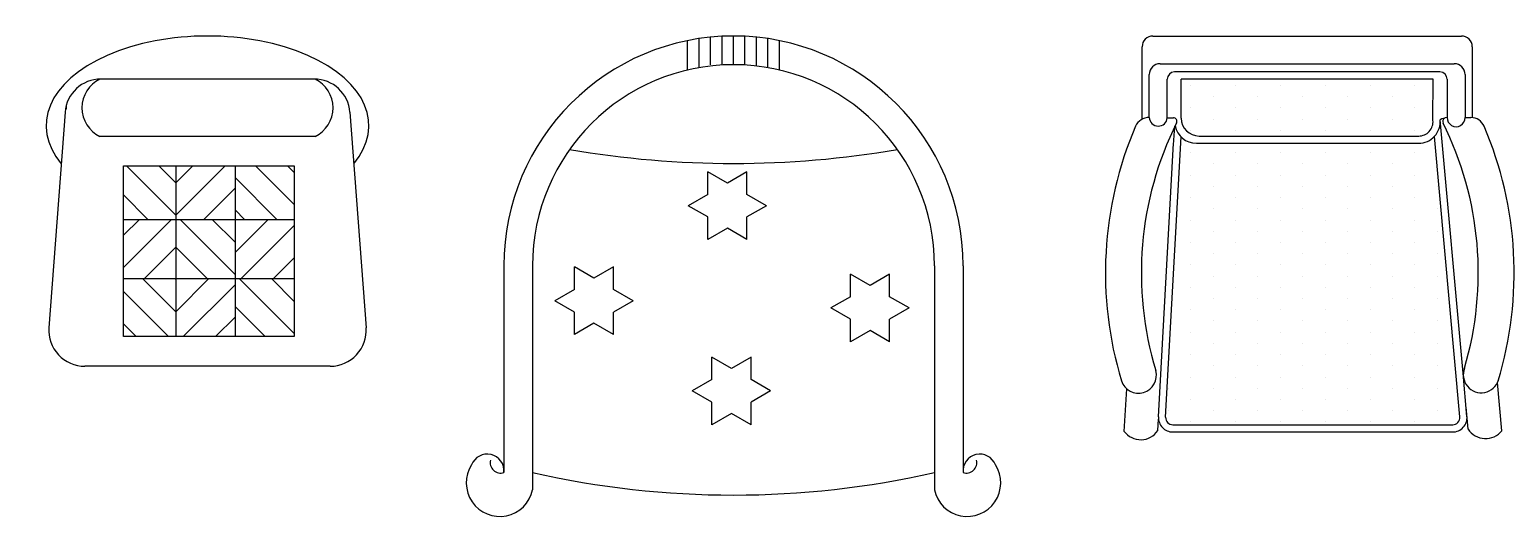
# Model space of a CAD drawing. Header units: inches. Extents: x 3.4 to 45.9, y 14.3 to 39.1.
# Drawn here: x 7.949 to 10.007, y 17.42 to 18.098 of the extents above; entities that cross this region are included whole.
import ezdxf

# ---------------------------------------------------------------- set-up
doc = ezdxf.new("R2010")
doc.units = ezdxf.units.IN
doc.header["$MEASUREMENT"] = 0
doc.layers.add('4', color=4, linetype='Continuous')

msp = doc.modelspace()

# ---------------------------------------------------------------- hatches: boundary and pattern name
at = {"layer": '4'}
h = msp.add_hatch(dxfattribs=at)
h.set_pattern_fill('ANSI31', color=256, scale=0.01, angle=360, style=0)
h.set_pattern_definition([(44.99999999999994, (1.21535864163187, 22.62168397568616), (-0.02245064030267288, 0.02245064030267289), [])])
h.paths.add_polyline_path([(8.317714424505798, 17.75123397569855), (8.317714424505798, 17.83378397569044), (8.235164424572108, 17.83378397569044), (8.235164424572108, 17.75123397569855)])
h.paths.add_polyline_path([(8.235164424572108, 17.75123397569855), (8.152614424638418, 17.75123397569855), (8.152614424638418, 17.67038084523387), (8.235164424572108, 17.67038084523387)])
h.paths.add_polyline_path([(8.152614424638418, 17.90850584523736), (8.152614424638418, 17.83378397569044), (8.235164424572108, 17.83378397569044), (8.235164424572108, 17.90850584523736)])
h.paths.add_polyline_path([(8.079589424589617, 17.83378397569044), (8.079589424589617, 17.75123397569855), (8.152614424638418, 17.75123397569855), (8.152614424638418, 17.83378397569044)])
h = msp.add_hatch(dxfattribs=at)
h.set_pattern_fill('ANSI31', color=256, scale=0.01, angle=270, style=0)
h.set_pattern_definition([(315, (1.21535864163187, 22.62168397568616), (0.02245064030267289, 0.02245064030267288), [])])
h.paths.add_polyline_path([(8.317714424505798, 17.83378397569044), (8.317714424505798, 17.90850584523736), (8.235164424572108, 17.90850584523736), (8.235164424572108, 17.83378397569044)])
h.paths.add_polyline_path([(8.317714424505798, 17.67038084523387), (8.317714424505798, 17.75123397569855), (8.235164424572108, 17.75123397569855), (8.235164424572108, 17.67038084523387)])
h.paths.add_polyline_path([(8.079589424589617, 17.83378397569044), (8.152614424638418, 17.83378397569044), (8.152614424638418, 17.90850584523736), (8.079589424589617, 17.90850584523736)])
h.paths.add_polyline_path([(8.079589424589617, 17.75123397569855), (8.079589424589617, 17.67038084523387), (8.152614424638418, 17.67038084523387), (8.152614424638418, 17.75123397569855)])
h.paths.add_polyline_path([(8.152614424638418, 17.75123397569855), (8.235164424572108, 17.75123397569855), (8.235164424572108, 17.83378397569044), (8.152614424638418, 17.83378397569044)])

# ---------------------------------------------------------------- linework, layer by layer
for p, q in [((8.865802156440882, 18.04174613122172), (8.865802156440882, 18.08269321770508)), ((8.88180215650235, 18.04501356502164), (8.88180215650235, 18.08553804955313)), ((8.897802156563817, 18.04915853061988), (8.897802156563817, 18.08755451049814)), ((8.913802156392453, 18.04915853061988), (8.913802156392453, 18.08915853062803)), ((8.92980215645392, 18.04915853061988), (8.92980215645392, 18.08915853062803)), ((8.945802156515388, 18.04915853061988), (8.945802156515388, 18.08915853062803)), ((8.961802156576855, 18.04732394902835), (8.961802156576855, 18.08755451049814)), ((8.977802156405492, 18.04501356502164), (8.977802156405492, 18.08553804955313)), ((8.993802156466959, 18.04174613122172), (8.993802156466959, 18.08269321770508)), ((9.499282061988456, 17.97334008214688), (9.499282061988456, 18.07415717035924)), ((9.514281967123939, 18.08915717035865), (9.94428215681572, 18.08915989088286)), ((9.959282251708178, 18.07416008068407), (9.959283327385752, 17.97551798611398)), ((9.524281967133252, 18.050515233951), (9.934282473223252, 18.0505178279463)), ((9.50928206199777, 17.97587251179079), (9.50928206199777, 18.03551523395158)), ((9.914282650155915, 18.0390415462652), (9.54428206191395, 18.0390415462652)), ((9.94928256811571, 18.03551801774751), (9.949283327376438, 17.97551785958508)), ((8.34539386670102, 18.02915853061581), (8.048174722287772, 18.02915853061581)), ((9.534282061904637, 17.97534589781294), (9.534282061904637, 18.02904154625589)), ((9.904674556972427, 18.02904154625589), (9.553566772891177, 18.02904154625589)), ((9.553566772891177, 17.97484297832575), (9.553566772891177, 18.02904154625589)), ((9.566936051407797, 18.02033523886798), (9.566936051407797, 18.02033523886798)), ((9.629436051407797, 18.02033523886798), (9.629436051407797, 18.02033523886798)), ((9.691936051407797, 18.02033523886798), (9.691936051407797, 18.02033523886798)), ((9.754436051407797, 18.02033523886798), (9.754436051407797, 18.02033523886798)), ((9.816936051407797, 18.02033523886798), (9.816936051407797, 18.02033523886798)), ((9.879436051407797, 18.02033523886798), (9.879436051407797, 18.02033523886798)), ((9.904565577330036, 17.97164689681535), (9.904674556972427, 18.02904154625589)), ((9.924282650165228, 18.02904167279934), (9.92428332746957, 17.97551754324099)), ((8.000214424617557, 17.98788084523853), (8.000214424617557, 17.99329394117098)), ((9.566936051407797, 17.98908523886798), (9.566936051407797, 17.98908523886798)), ((9.598186051407797, 18.00471023886798), (9.598186051407797, 18.00471023886798)), ((9.629436051407797, 17.98908523886798), (9.629436051407797, 17.98908523886798)), ((9.660686051407797, 18.00471023886798), (9.660686051407797, 18.00471023886798)), ((9.691936051407797, 17.98908523886798), (9.691936051407797, 17.98908523886798)), ((9.723186051407797, 18.00471023886798), (9.723186051407797, 18.00471023886798)), ((9.754436051407797, 17.98908523886798), (9.754436051407797, 17.98908523886798)), ((9.785686051407797, 18.00471023886798), (9.785686051407797, 18.00471023886798)), ((9.816936051407797, 17.98908523886798), (9.816936051407797, 17.98908523886798)), ((9.848186051407797, 18.00471023886798), (9.848186051407797, 18.00471023886798)), ((9.879436051407797, 17.98908523886798), (9.879436051407797, 17.98908523886798)), ((7.998314756834848, 17.98289802803351), (7.975814756872101, 17.6828980280306)), ((7.998941387915952, 17.98788084523853), (8.000214424617557, 17.98788084523853)), ((8.395253832153944, 17.98289802803351), (8.417753832349522, 17.6828980280306)), ((9.534282061904637, 17.97534589781294), (9.542786191618038, 17.97534589781294)), ((9.598186051407797, 17.97346023886798), (9.598186051407797, 17.97346023886798)), ((9.660686051407797, 17.97346023886798), (9.660686051407797, 17.97346023886798)), ((9.723186051407797, 17.97346023886798), (9.723186051407797, 17.97346023886798)), ((9.785686051407797, 17.97346023886798), (9.785686051407797, 17.97346023886798)), ((9.848186051407797, 17.97346023886798), (9.848186051407797, 17.97346023886798)), ((9.946477852929352, 17.61973029652012), (9.91452481777404, 17.97254885605521)), ((9.924284373344822, 17.97710628898216), (9.924281248291923, 17.97713870637103)), ((9.949283327376438, 17.97551753963211), (9.957444702209873, 17.97554255011068)), ((8.34678429451768, 17.94915853062862), (8.046784294471113, 17.94915853062862)), ((9.532044877465783, 17.55814337775968), (9.553606074238164, 17.94861898557151)), ((9.543054928239403, 17.93747144668755), (9.54494290396568, 17.96347424018763)), ((9.566936051407797, 17.95783523886798), (9.566936051407797, 17.95783523886798)), ((9.578566772798045, 17.94984297833157), (9.884647096442027, 17.94984297833157)), ((9.629436051407797, 17.95783523886798), (9.629436051407797, 17.95783523886798)), ((9.691936051407797, 17.95783523886798), (9.691936051407797, 17.95783523886798)), ((9.754436051407797, 17.95783523886798), (9.754436051407797, 17.95783523886798)), ((9.816936051407797, 17.95783523886798), (9.816936051407797, 17.95783523886798)), ((9.879436051407797, 17.95783523886798), (9.879436051407797, 17.95783523886798)), ((9.94198279565197, 17.55849399905578), (9.90658241946247, 17.94937735825528)), ((9.522060087816758, 17.55869471570345), (9.543106822930245, 17.9398533677931)), ((9.574808482946796, 17.93984297832225), (9.884647096442027, 17.93984297832225)), ((8.152614424638418, 17.90850584523736), (8.152614424638418, 17.67038084523387)), ((8.235164424572108, 17.90850584523736), (8.235164424572108, 17.67038084523387)), ((9.566936051407797, 17.92658523886798), (9.566936051407797, 17.92658523886798)), ((9.598186051407797, 17.91096023886798), (9.598186051407797, 17.91096023886798)), ((9.629436051407797, 17.92658523886798), (9.629436051407797, 17.92658523886798)), ((9.660686051407797, 17.91096023886798), (9.660686051407797, 17.91096023886798)), ((9.691936051407797, 17.92658523886798), (9.691936051407797, 17.92658523886798)), ((9.723186051407797, 17.91096023886798), (9.723186051407797, 17.91096023886798)), ((9.754436051407797, 17.92658523886798), (9.754436051407797, 17.92658523886798)), ((9.785686051407797, 17.91096023886798), (9.785686051407797, 17.91096023886798)), ((9.816936051407797, 17.92658523886798), (9.816936051407797, 17.92658523886798)), ((9.848186051407797, 17.91096023886798), (9.848186051407797, 17.91096023886798)), ((9.879436051407797, 17.92658523886798), (9.879436051407797, 17.92658523886798)), ((8.921240866817502, 17.88432048788395), (8.89396106654775, 17.90007048788988)), ((8.893961067711903, 17.86857048448741), (8.893961067711903, 17.90007048448474)), ((8.948520664526118, 17.90007048518323), (8.921240864256365, 17.88432048517729)), ((8.948520668018578, 17.86857048448741), (8.948520668018578, 17.90007048448474)), ((9.566936051407797, 17.89533523886798), (9.566936051407797, 17.89533523886798)), ((9.629436051407797, 17.89533523886798), (9.629436051407797, 17.89533523886798)), ((9.691936051407797, 17.89533523886798), (9.691936051407797, 17.89533523886798)), ((9.754436051407797, 17.89533523886798), (9.754436051407797, 17.89533523886798)), ((9.816936051407797, 17.89533523886798), (9.816936051407797, 17.89533523886798)), ((9.879436051407797, 17.89533523886798), (9.879436051407797, 17.89533523886798)), ((8.893961063986612, 17.86857048518591), (8.86668126371686, 17.85282048517997)), ((8.975800467124177, 17.85282048788662), (8.948520666854424, 17.86857048789256)), ((9.598186051407797, 17.87971023886798), (9.598186051407797, 17.87971023886798)), ((9.660686051407797, 17.87971023886798), (9.660686051407797, 17.87971023886798)), ((9.723186051407797, 17.87971023886798), (9.723186051407797, 17.87971023886798)), ((9.785686051407797, 17.87971023886798), (9.785686051407797, 17.87971023886798)), ((9.848186051407797, 17.87971023886798), (9.848186051407797, 17.87971023886798)), ((9.910686051407797, 17.87971023886798), (9.910686051407797, 17.87971023886798)), ((8.89396106654775, 17.83707048788069), (8.866681266277997, 17.85282048787207)), ((8.97580046456304, 17.85282048516542), (8.948520664526118, 17.83707048517403)), ((9.566936051407797, 17.86408523886798), (9.566936051407797, 17.86408523886798)), ((9.598186051407797, 17.84846023886798), (9.598186051407797, 17.84846023886798)), ((9.629436051407797, 17.86408523886798), (9.629436051407797, 17.86408523886798)), ((9.660686051407797, 17.84846023886798), (9.660686051407797, 17.84846023886798)), ((9.691936051407797, 17.86408523886798), (9.691936051407797, 17.86408523886798)), ((9.723186051407797, 17.84846023886798), (9.723186051407797, 17.84846023886798)), ((9.754436051407797, 17.86408523886798), (9.754436051407797, 17.86408523886798)), ((9.785686051407797, 17.84846023886798), (9.785686051407797, 17.84846023886798)), ((9.816936051407797, 17.86408523886798), (9.816936051407797, 17.86408523886798)), ((9.848186051407797, 17.84846023886798), (9.848186051407797, 17.84846023886798)), ((9.879436051407797, 17.86408523886798), (9.879436051407797, 17.86408523886798)), ((9.910686051407797, 17.84846023886798), (9.910686051407797, 17.84846023886798)), ((8.079589424589617, 17.83378397569044), (8.317714424505798, 17.83378397569044)), ((8.893961067711903, 17.80557048449277), (8.893961067711903, 17.83707048449009)), ((8.948520668018578, 17.80557048449277), (8.948520668018578, 17.83707048449009)), ((9.566936051407797, 17.83283523886798), (9.566936051407797, 17.83283523886798)), ((9.629436051407797, 17.83283523886798), (9.629436051407797, 17.83283523886798)), ((9.691936051407797, 17.83283523886798), (9.691936051407797, 17.83283523886798)), ((9.754436051407797, 17.83283523886798), (9.754436051407797, 17.83283523886798)), ((9.816936051407797, 17.83283523886798), (9.816936051407797, 17.83283523886798)), ((9.879436051407797, 17.83283523886798), (9.879436051407797, 17.83283523886798)), ((8.921240864256365, 17.82132048516809), (8.893961063986612, 17.80557048516216)), ((8.948520666854424, 17.80557048786881), (8.921240866817502, 17.82132048787475)), ((9.598186051407797, 17.81721023886798), (9.598186051407797, 17.81721023886798)), ((9.660686051407797, 17.81721023886798), (9.660686051407797, 17.81721023886798)), ((9.723186051407797, 17.81721023886798), (9.723186051407797, 17.81721023886798)), ((9.785686051407797, 17.81721023886798), (9.785686051407797, 17.81721023886798)), ((9.848186051407797, 17.81721023886798), (9.848186051407797, 17.81721023886798)), ((9.910686051407797, 17.81721023886798), (9.910686051407797, 17.81721023886798)), ((9.566936051407797, 17.80158523886798), (9.566936051407797, 17.80158523886798)), ((9.598186051407797, 17.78596023886798), (9.598186051407797, 17.78596023886798)), ((9.629436051407797, 17.80158523886798), (9.629436051407797, 17.80158523886798)), ((9.660686051407797, 17.78596023886798), (9.660686051407797, 17.78596023886798)), ((9.691936051407797, 17.80158523886798), (9.691936051407797, 17.80158523886798)), ((9.723186051407797, 17.78596023886798), (9.723186051407797, 17.78596023886798)), ((9.754436051407797, 17.80158523886798), (9.754436051407797, 17.80158523886798)), ((9.785686051407797, 17.78596023886798), (9.785686051407797, 17.78596023886798)), ((9.816936051407797, 17.80158523886798), (9.816936051407797, 17.80158523886798)), ((9.848186051407797, 17.78596023886798), (9.848186051407797, 17.78596023886798)), ((9.879436051407797, 17.80158523886798), (9.879436051407797, 17.80158523886798)), ((9.910686051407797, 17.78596023886798), (9.910686051407797, 17.78596023886798)), ((8.609802156388728, 17.76915853062105), (8.609802156388728, 17.48115853062058)), ((8.64980215642598, 17.76915853062105), (8.64980215642598, 17.45715853061569)), ((8.73533103538674, 17.75197503086105), (8.708051235116987, 17.76772503085244)), ((8.70805123628114, 17.73622502746452), (8.70805123628114, 17.76772502746184)), ((8.762610833095355, 17.76772502814578), (8.735331032825602, 17.7519750281544)), ((8.762610836587815, 17.73622502746452), (8.762610836587815, 17.76772502746184)), ((9.20980215648186, 17.76915853062105), (9.20980215648186, 17.45715853061569)), ((9.249802156519113, 17.76915853062105), (9.249802156519113, 17.48115853062058)), ((9.566936051407797, 17.77033523886798), (9.566936051407797, 17.77033523886798)), ((9.629436051407797, 17.77033523886798), (9.629436051407797, 17.77033523886798)), ((9.691936051407797, 17.77033523886798), (9.691936051407797, 17.77033523886798)), ((9.754436051407797, 17.77033523886798), (9.754436051407797, 17.77033523886798)), ((9.816936051407797, 17.77033523886798), (9.816936051407797, 17.77033523886798)), ((9.879436051407797, 17.77033523886798), (9.879436051407797, 17.77033523886798)), ((8.079589424589617, 17.75123397569855), (8.317714424505798, 17.75123397569855)), ((9.092782828658788, 17.72607968152892), (9.092782828658788, 17.75757968152624)), ((9.120062627531556, 17.74182968492546), (9.092782827494634, 17.75757968493139)), ((9.147342425240172, 17.75757968222474), (9.12006262520325, 17.7418296822188)), ((9.147342428965462, 17.72607968152892), (9.147342428965462, 17.75757968152624)), ((9.598186051407797, 17.75471023886798), (9.598186051407797, 17.75471023886798)), ((9.660686051407797, 17.75471023886798), (9.660686051407797, 17.75471023886798)), ((9.723186051407797, 17.75471023886798), (9.723186051407797, 17.75471023886798)), ((9.785686051407797, 17.75471023886798), (9.785686051407797, 17.75471023886798)), ((9.848186051407797, 17.75471023886798), (9.848186051407797, 17.75471023886798)), ((9.910686051407797, 17.75471023886798), (9.910686051407797, 17.75471023886798)), ((8.70805123255585, 17.73622502814846), (8.680771432286097, 17.72047502815708)), ((8.789890635693414, 17.72047503086373), (8.762610835423661, 17.73622503085512)), ((9.092782824933497, 17.72607968221286), (9.065503024663744, 17.71032968222148)), ((9.174622228071062, 17.71032968492813), (9.14734242780131, 17.72607968491952)), ((9.566936051407797, 17.73908523886798), (9.566936051407797, 17.73908523886798)), ((9.598186051407797, 17.72346023886798), (9.598186051407797, 17.72346023886798)), ((9.629436051407797, 17.73908523886798), (9.629436051407797, 17.73908523886798)), ((9.660686051407797, 17.72346023886798), (9.660686051407797, 17.72346023886798)), ((9.691936051407797, 17.73908523886798), (9.691936051407797, 17.73908523886798)), ((9.723186051407797, 17.72346023886798), (9.723186051407797, 17.72346023886798)), ((9.754436051407797, 17.73908523886798), (9.754436051407797, 17.73908523886798)), ((9.785686051407797, 17.72346023886798), (9.785686051407797, 17.72346023886798)), ((9.816936051407797, 17.73908523886798), (9.816936051407797, 17.73908523886798)), ((9.848186051407797, 17.72346023886798), (9.848186051407797, 17.72346023886798)), ((9.879436051407797, 17.73908523886798), (9.879436051407797, 17.73908523886798)), ((9.910686051407797, 17.72346023886798), (9.910686051407797, 17.72346023886798)), ((8.708051235116987, 17.70472503084324), (8.680771434847234, 17.72047503084918)), ((8.70805123628114, 17.67322502745532), (8.70805123628114, 17.70472502745265)), ((8.789890633132277, 17.72047502814252), (8.762610833095355, 17.70472502813659)), ((8.762610836587815, 17.67322502745532), (8.762610836587815, 17.70472502745265)), ((9.092782827261804, 17.69457968490764), (9.065503027224882, 17.71032968491358)), ((9.174622225509925, 17.71032968220693), (9.147342425240172, 17.69457968220099)), ((9.566936051407797, 17.70783523886798), (9.566936051407797, 17.70783523886798)), ((9.629436051407797, 17.70783523886798), (9.629436051407797, 17.70783523886798)), ((9.691936051407797, 17.70783523886798), (9.691936051407797, 17.70783523886798)), ((9.754436051407797, 17.70783523886798), (9.754436051407797, 17.70783523886798)), ((9.816936051407797, 17.70783523886798), (9.816936051407797, 17.70783523886798)), ((9.879436051407797, 17.70783523886798), (9.879436051407797, 17.70783523886798)), ((8.735331032825602, 17.6889750281452), (8.70805123255585, 17.67322502813926)), ((8.762610835423661, 17.67322503084592), (8.73533103538674, 17.68897503085186)), ((9.092782828658788, 17.66307968151973), (9.092782828658788, 17.6945796815316)), ((9.147342428965462, 17.66307968151973), (9.147342428965462, 17.6945796815316)), ((9.598186051407797, 17.69221023886798), (9.598186051407797, 17.69221023886798)), ((9.660686051407797, 17.69221023886798), (9.660686051407797, 17.69221023886798)), ((9.723186051407797, 17.69221023886798), (9.723186051407797, 17.69221023886798)), ((9.785686051407797, 17.69221023886798), (9.785686051407797, 17.69221023886798)), ((9.848186051407797, 17.69221023886798), (9.848186051407797, 17.69221023886798)), ((9.910686051407797, 17.69221023886798), (9.910686051407797, 17.69221023886798)), ((9.12006262520325, 17.6788296822096), (9.092782824933497, 17.66307968220367)), ((9.14734242780131, 17.66307968491032), (9.120062627531556, 17.67882968491626)), ((9.566936051407797, 17.67658523886798), (9.566936051407797, 17.67658523886798)), ((9.598186051407797, 17.66096023886798), (9.598186051407797, 17.66096023886798)), ((9.629436051407797, 17.67658523886798), (9.629436051407797, 17.67658523886798)), ((9.660686051407797, 17.66096023886798), (9.660686051407797, 17.66096023886798)), ((9.691936051407797, 17.67658523886798), (9.691936051407797, 17.67658523886798)), ((9.723186051407797, 17.66096023886798), (9.723186051407797, 17.66096023886798)), ((9.754436051407797, 17.67658523886798), (9.754436051407797, 17.67658523886798)), ((9.785686051407797, 17.66096023886798), (9.785686051407797, 17.66096023886798)), ((9.816936051407797, 17.67658523886798), (9.816936051407797, 17.67658523886798)), ((9.848186051407797, 17.66096023886798), (9.848186051407797, 17.66096023886798)), ((9.879436051407797, 17.67658523886798), (9.879436051407797, 17.67658523886798)), ((9.910686051407797, 17.66096023886798), (9.910686051407797, 17.66096023886798)), ((8.92693086334501, 17.62624113203942), (8.899651063075257, 17.6419911320308)), ((8.89965106423941, 17.61049112864288), (8.89965106423941, 17.64199112864021)), ((8.954210661053626, 17.6419911293387), (8.926930860783873, 17.62624112933276)), ((8.954210664778916, 17.61049112864288), (8.954210664778916, 17.64199112864021)), ((9.566936051407797, 17.64533523886798), (9.566936051407797, 17.64533523886798)), ((9.629436051407797, 17.64533523886798), (9.629436051407797, 17.64533523886798)), ((9.691936051407797, 17.64533523886798), (9.691936051407797, 17.64533523886798)), ((9.754436051407797, 17.64533523886798), (9.754436051407797, 17.64533523886798)), ((9.816936051407797, 17.64533523886798), (9.816936051407797, 17.64533523886798)), ((9.879436051407797, 17.64533523886798), (9.879436051407797, 17.64533523886798)), ((8.367893866896598, 17.62915853062163), (8.025674722325025, 17.62915853062163)), ((9.598186051407797, 17.62971023886798), (9.598186051407797, 17.62971023886798)), ((9.660686051407797, 17.62971023886798), (9.660686051407797, 17.62971023886798)), ((9.723186051407797, 17.62971023886798), (9.723186051407797, 17.62971023886798)), ((9.785686051407797, 17.62971023886798), (9.785686051407797, 17.62971023886798)), ((9.848186051407797, 17.62971023886798), (9.848186051407797, 17.62971023886798)), ((9.910686051407797, 17.62971023886798), (9.910686051407797, 17.62971023886798)), ((9.951942036095975, 17.55939595829563), (9.946477852929352, 17.61973029652012)), ((8.89965106051412, 17.61049112932682), (8.872371260477198, 17.59474112933544)), ((8.981490463884516, 17.5947411320421), (8.954210663614763, 17.61049113203348)), ((9.474278275789661, 17.53844703495719), (9.477804732909394, 17.59777818652669)), ((9.535686051407797, 17.59846023886798), (9.535686051407797, 17.59846023886798)), ((9.566936051407797, 17.61408523886798), (9.566936051407797, 17.61408523886798)), ((9.598186051407797, 17.59846023886798), (9.598186051407797, 17.59846023886798)), ((9.629436051407797, 17.61408523886798), (9.629436051407797, 17.61408523886798)), ((9.660686051407797, 17.59846023886798), (9.660686051407797, 17.59846023886798)), ((9.691936051407797, 17.61408523886798), (9.691936051407797, 17.61408523886798)), ((9.723186051407797, 17.59846023886798), (9.723186051407797, 17.59846023886798)), ((9.754436051407797, 17.61408523886798), (9.754436051407797, 17.61408523886798)), ((9.785686051407797, 17.59846023886798), (9.785686051407797, 17.59846023886798)), ((9.816936051407797, 17.61408523886798), (9.816936051407797, 17.61408523886798)), ((9.848186051407797, 17.59846023886798), (9.848186051407797, 17.59846023886798)), ((9.879436051407797, 17.61408523886798), (9.879436051407797, 17.61408523886798)), ((9.910686051407797, 17.59846023886798), (9.910686051407797, 17.59846023886798)), ((10.00063389346932, 17.53932937841905), (9.994554769415377, 17.60649395971718)), ((8.899651063075257, 17.57899113202161), (8.872371262805505, 17.59474113202754)), ((8.89965106423941, 17.54749112863369), (8.89965106423941, 17.57899112863101)), ((8.981490461323379, 17.59474112932089), (8.954210661053626, 17.57899112931495)), ((8.954210664778916, 17.54749112863369), (8.954210664778916, 17.57899112863101)), ((9.566936051407797, 17.58283523886798), (9.566936051407797, 17.58283523886798)), ((9.629436051407797, 17.58283523886798), (9.629436051407797, 17.58283523886798)), ((9.691936051407797, 17.58283523886798), (9.691936051407797, 17.58283523886798)), ((9.754436051407797, 17.58283523886798), (9.754436051407797, 17.58283523886798)), ((9.816936051407797, 17.58283523886798), (9.816936051407797, 17.58283523886798)), ((9.879436051407797, 17.58283523886798), (9.879436051407797, 17.58283523886798)), ((8.926930860783873, 17.56324112932356), (8.89965106051412, 17.54749112931763)), ((8.954210663614763, 17.54749113202428), (8.92693086334501, 17.56324113203022)), ((9.535686051407797, 17.56721023886798), (9.535686051407797, 17.56721023886798)), ((9.598186051407797, 17.56721023886798), (9.598186051407797, 17.56721023886798)), ((9.660686051407797, 17.56721023886798), (9.660686051407797, 17.56721023886798)), ((9.723186051407797, 17.56721023886798), (9.723186051407797, 17.56721023886798)), ((9.785686051407797, 17.56721023886798), (9.785686051407797, 17.56721023886798)), ((9.848186051407797, 17.56721023886798), (9.848186051407797, 17.56721023886798)), ((9.910686051407797, 17.56721023886798), (9.910686051407797, 17.56721023886798)), ((9.953511924650488, 17.54155116985653), (9.950804328480704, 17.57213491223678)), ((9.521105054235054, 17.53945287691472), (9.522123018447278, 17.5556619274766)), ((9.542029667347638, 17.54759203982116), (9.932023555440797, 17.54759203982116)), ((9.542029667347638, 17.53759203981185), (9.932023555440797, 17.53759203981185)), ((9.566936051407797, 17.55158523886798), (9.566936051407797, 17.55158523886798)), ((9.629436051407797, 17.55158523886798), (9.629436051407797, 17.55158523886798)), ((9.691936051407797, 17.55158523886798), (9.691936051407797, 17.55158523886798)), ((9.754436051407797, 17.55158523886798), (9.754436051407797, 17.55158523886798)), ((9.816936051407797, 17.55158523886798), (9.816936051407797, 17.55158523886798)), ((9.879436051407797, 17.55158523886798), (9.879436051407797, 17.55158523886798))]:
    msp.add_line(p, q, dxfattribs=at)
msp.add_lwpolyline([(8.317714424505798, 17.90850584523736), (8.317714424505798, 17.67038084523387), (8.079589424589617, 17.67038084523387), (8.079589424589617, 17.90850584523736)], close=True, dxfattribs=at)
for centre, radius, start, end in [((8.92980215645392, 17.76915853062105), 0.3200000000000003, 0, 180), ((9.514282062118841, 18.07415717035924), 0.015, 90.00036245359327, 180), ((9.944282251810623, 18.07415989088344), 0.015, 0.0007249989005057468, 90.00036245359327), ((9.524282062128155, 18.03551523395158), 0.015, 90.00036245359327, 180), ((9.934282568218155, 18.03551782794688), 0.015, 0.0007249989005057468, 90.00036245359327), ((8.92980215645392, 17.76915853062105), 0.2800000000000002, 0, 180), ((9.54428206191395, 18.02904154625589), 0.01, 90, 180), ((9.914282650155915, 18.02904154625589), 0.01, 0.0007249989005057468, 90), ((8.048174722287772, 17.97915853062745), 0.05, 90, 175.7108466663573), ((8.066284294640614, 17.98915853062221), 0.0445000000000004, 115.9892335734504, 244.0107664265496), ((8.34539386670102, 17.97915853062745), 0.05, 4.289153333642714, 90), ((8.327284294581009, 17.98915853062221), 0.04450000000000021, 295.9892335734504, 64.0107664265496), ((9.50854241678488, 17.95542862374436), 0.0201702312606809, 87.86883790579664, 156.6754147146615), ((9.966932139527021, 17.75921202777403), 0.4687903506119707, 153.5365257842815, 196.8566578577267), ((9.521794132823093, 17.97618224780758), 0.01251590406466708, 181.4180659877835, 356.1684702384499), ((9.542786191618038, 17.97034589780828), 0.005000000000000001, 333.5365257842815, 90), ((9.578566772798045, 17.97484297832575), 0.025, 180, 270), ((9.884647096442027, 17.96984297833564), 0.03, 270, 5.174878552989104), ((9.884647096442027, 17.96984297833564), 0.02, 270, 5.174878552989104), ((9.927379039982302, 17.94764030498204), 0.02802975113967483, 96.34087100991947, 117.2962953597389), ((9.924007695568694, 17.97019569270646), 0.005785648917933562, 126.9250705692849, 203.4047996259127), ((9.936783327423004, 17.97537474133873), 0.01250081564910529, 179.3454727641765, 0.6545106661486576), ((9.957444702209873, 17.95554255010661), 0.02, 23.17951798406094, 90), ((9.966932139527021, 17.75921202777403), 0.5187903506119707, 156.820482015939, 196.8361827643527), ((9.574808482946796, 17.96984297833564), 0.03, 190.815502634834, 270), ((9.498918650839446, 17.75921202777403), 0.4687903506119707, 343.5314152378807, 26.43340527428589), ((9.498918650839446, 17.75921202777403), 0.5187903506119707, 343.131924014809, 23.17951798406094), ((8.92980215645392, 19.25009027655046), 1.338487811275913, 260.1779028323993, 279.8220971676007), ((8.025674722325025, 17.67915853062454), 0.05, 175.7108466663573, 270), ((8.367893866896598, 17.67915853062454), 0.05, 270, 4.289153333642714), ((9.49415589164008, 17.61669969007648), 0.02500767260318261, 198.0491059348814, 15.23932042303117), ((9.971836416451229, 17.61729732895487), 0.02503950446142827, 158.0888266936294, 342.7432197819481), ((9.542029667347638, 17.55759203981592), 0.02, 176.8394637127285, 270), ((9.542029667347638, 17.55759203981592), 0.01, 176.8394637127285, 270), ((9.932023555440797, 17.55759203981592), 0.02, 270, 5.174878552989104), ((9.932023555440797, 17.55759203981592), 0.01, 270, 5.174878552989104), ((9.49733857873824, 17.55538782373055), 0.02861412045851696, 216.3021177446806, 326.1589372490777), ((9.977891090493618, 17.55779308216456), 0.02929408546330671, 213.6723860254416, 320.9286432686641), ((8.586573599539665, 17.48346192695767), 0.02334248251176063, 354.336934190616, 159.1820258286925), ((8.605180561244456, 17.49490875433998), 0.0145061295668466, 166.0240676859086, 288.5780398302773), ((9.273030713368176, 17.48346192695767), 0.02334248251176063, 20.81797417130751, 185.663065809384), ((9.254423751663385, 17.49490875433998), 0.0145061295668466, 251.4219601697217, 13.9759323140914), ((8.60409503935833, 17.46663280930529), 0.0466787158501015, 147.4350886612016, 348.2894351710446), ((8.92980215645392, 18.71393733843156), 1.264177040202452, 257.2035565708239, 282.796443429176), ((9.25550927354951, 17.46663280930529), 0.0466787158501015, 191.7105648289553, 32.56491133879844)]:
    msp.add_arc(centre, radius, start, end, dxfattribs=at)
msp.add_ellipse((8.196784294610811, 17.96415853062803), major_axis=(-0.225, -3.671379606579041e-18), ratio=0.5555555555555556, start_param=2.704467345205856, end_param=6.720310615563932, dxfattribs=at)

doc.saveas('drawing.dxf')
